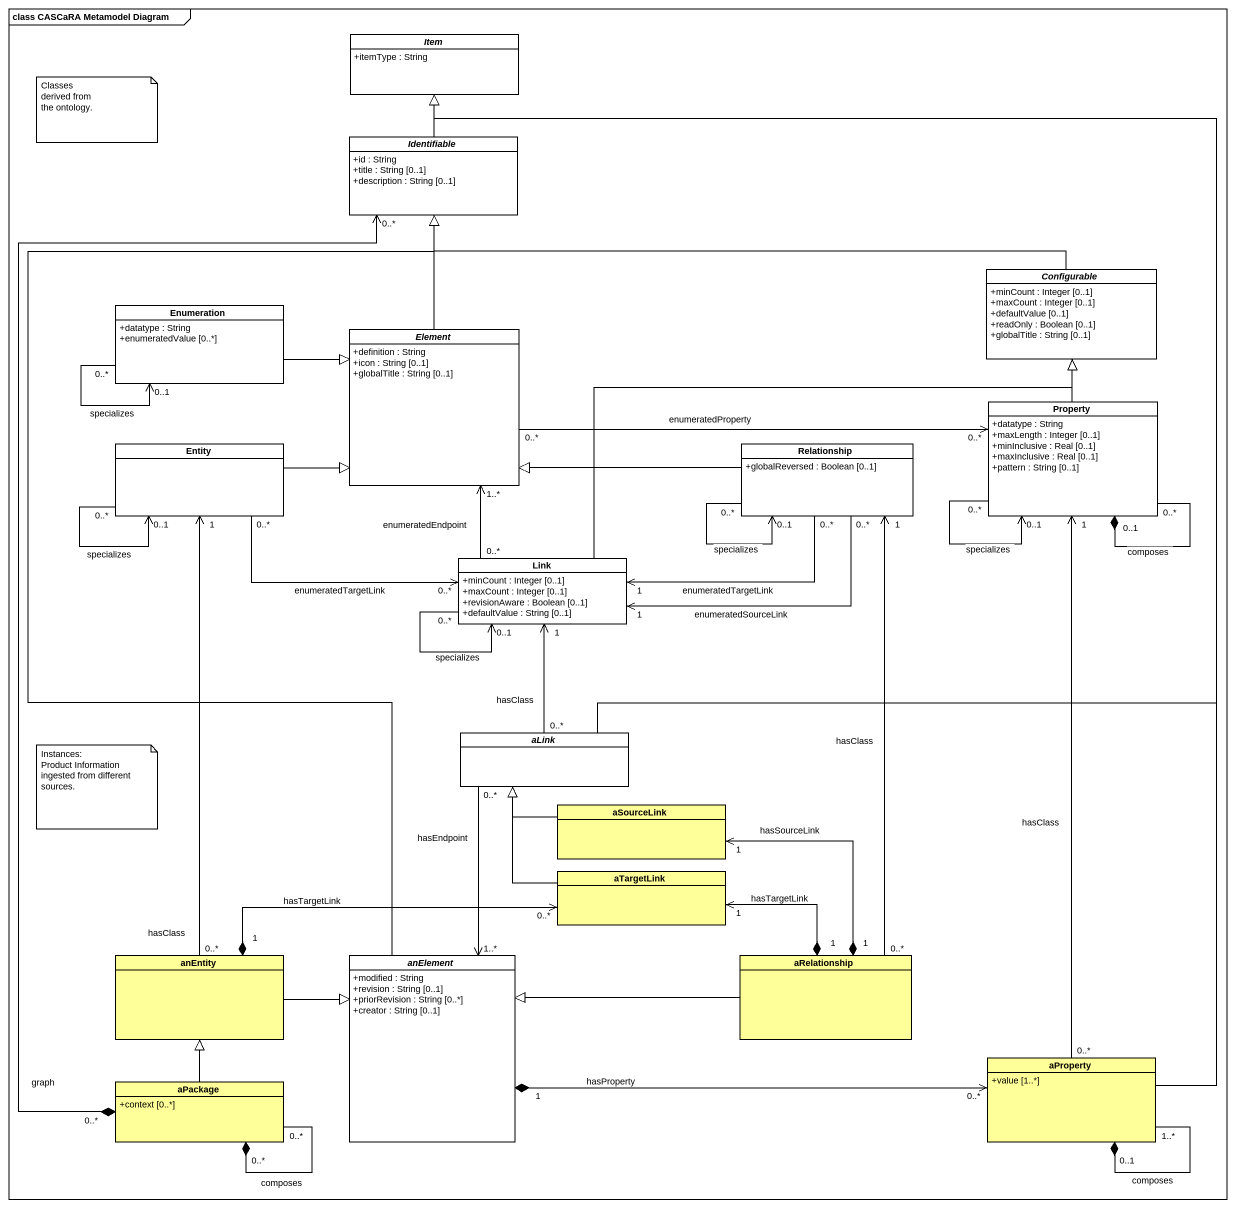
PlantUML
@startuml
mainframe class CASCaRA Metamodel Diagram
hide circle
hide empty members
skinparam classAttributeIconSize 0
abstract class Item #FFFFFF {
  +itemType : String
}
abstract class Identifiable #FFFFFF {
  +id : String
  +title : String [0..1]
  +description : String [0..1]
}
abstract class Configurable #FFFFFF {
  +minCount : Integer [0..1]
  +maxCount : Integer [0..1]
  +defaultValue [0..1]
  +readOnly : Boolean [0..1]
  +globalTitle : String [0..1]
}
class Enumeration {
  +datatype : String
  +enumeratedValue [0..*]
}
abstract class Element #FFFFFF {
  +definition : String
  +icon : String [0..1]
  +globalTitle : String [0..1]
}
class Property {
  +datatype : String
  +maxLength : Integer [0..1]
  +minInclusive : Real [0..1]
  +maxInclusive : Real [0..1]
  +pattern : String [0..1]
}
class "Entity" as Entity_
class Relationship {
  +globalReversed : Boolean [0..1]
}
class Link {
  +minCount : Integer [0..1]
  +maxCount : Integer [0..1]
  +revisionAware : Boolean [0..1]
  +defaultValue : String [0..1]
}
abstract class aLink #FFFFFF
class aSourceLink #FFFF99
class aTargetLink #FFFF99
class anEntity #FFFF99
abstract class anElement #FFFFFF {
  +modified : String
  +revision : String [0..1]
  +priorRevision : String [0..*]
  +creator : String [0..1]
}
class aRelationship #FFFF99
class aPackage #FFFF99 {
  +context [0..*]
}
class aProperty #FFFF99 {
  +value [1..*]
}
Identifiable -up-|> Item
Configurable -left-|> Identifiable
Enumeration "0..*" --> "0..1" Enumeration : specializes
Enumeration -right-|> Element
Element -up-|> Identifiable
Element "0..*" -right-> "0..*" Property : enumeratedProperty
Property -up-|> Configurable
Property "0..1" *-- "0..*" Property : composes
Property "0..*" --> "0..1" Property : specializes
Entity_ -right-|> Element
Entity_ "0..*" --> "0..1" Entity_ : specializes
Entity_ "0..*" -right-> "0..*" Link : enumeratedTargetLink
Relationship -left-|> Element
Relationship "0..*" --> "0..1" Relationship : specializes
Relationship "0..*" -left-> "1" Link : enumeratedSourceLink
Relationship "0..*" -left-> "1" Link : enumeratedTargetLink
Link -right-|> Configurable
Link "0..*" -up-> "1..*" Element : enumeratedEndpoint
Link "0..*" --> "0..1" Link : specializes
aLink -up-|> Item
aLink "0..*" -up-> "1" Link : hasClass
aLink "0..*" --> "1..*" anElement : hasEndpoint
aSourceLink -up-|> aLink
aTargetLink -up-|> aLink
anEntity "0..*" -up-> "1" Entity_ : hasClass
anEntity "1" *-right-> "0..*" aTargetLink : hasTargetLink
anEntity -right-|> anElement
anElement -up-|> Identifiable
anElement "1" *-right-> "0..*" aProperty : hasProperty
aRelationship "0..*" -up-> "1" Relationship : hasClass
aRelationship "1" *-up-> "1" aSourceLink : hasSourceLink
aRelationship "1" *-left-> "1" aTargetLink : hasTargetLink
aRelationship -left-|> anElement
aPackage "0..*" *-up-> "0..*" Identifiable : graph
aPackage -up-|> anEntity
aPackage "0..*" *-- "0..*" aPackage : composes
aProperty -up-|> Item
aProperty "0..*" -up-> "1" Property : hasClass
aProperty "0..1" *-- "1..*" aProperty : composes
note as N1
  Classes
  derived from
  the ontology.
end note
note as N2
  Instances:
  Product Information ingested from different sources.
end note
@enduml
